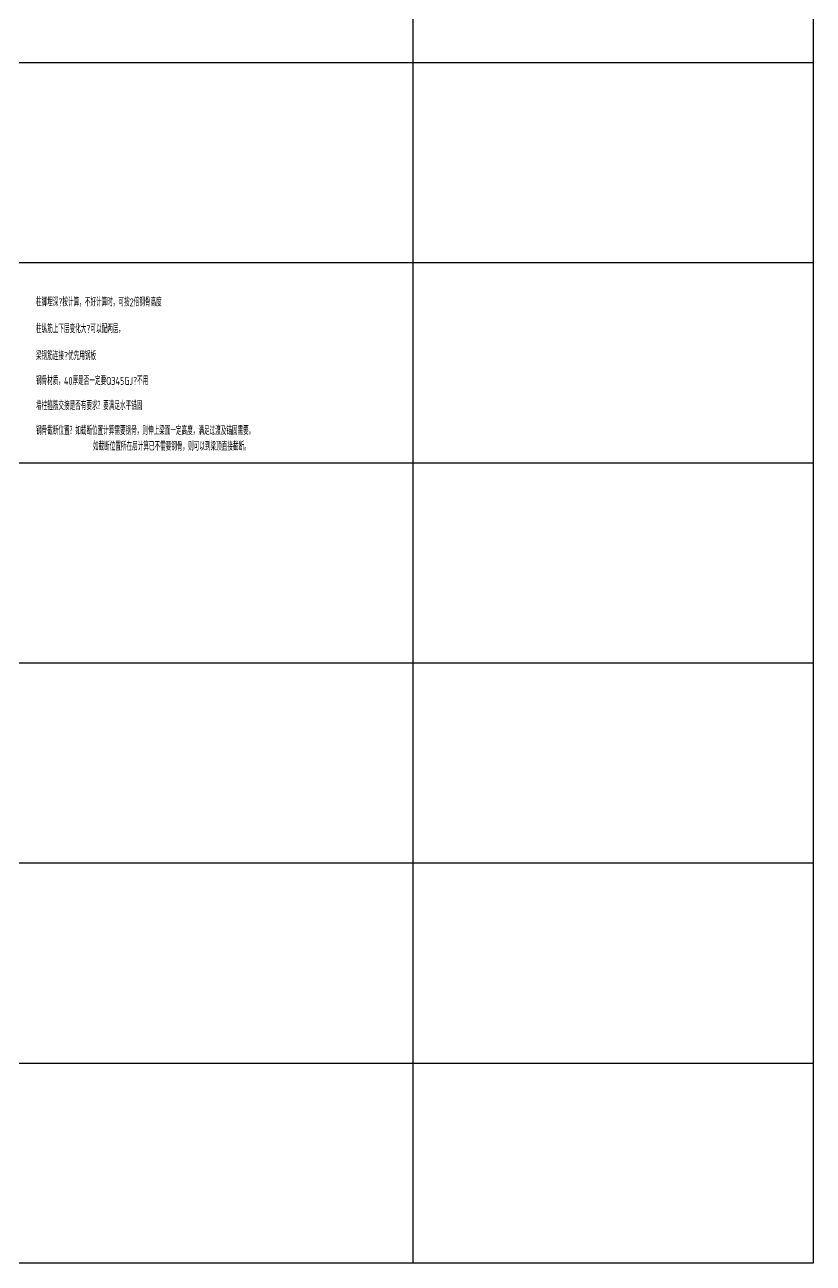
# Model space of a CAD drawing. Extents: x -469675 to 2400000, y -476501 to 2085364.
# Drawn here: x 598284 to 618000, y 345000 to 375942 of the extents above; entities that cross this region are included whole.
import ezdxf

# ---------------------------------------------------------------- set-up
doc = ezdxf.new("R2010")
doc.units = 0
doc.header["$LTSCALE"] = 1000
doc.header["$MEASUREMENT"] = 0
doc.layers.add('C-注释', color=30, linetype='CONTINUOUS', plot=False)
doc.styles.add('GBSTYLE', font='gbxwxt.shx', dxfattribs={"width": 0.7, "bigfont": 'gbhzfs.shx'})

msp = doc.modelspace()

# ---------------------------------------------------------------- linework, layer by layer
at = {"layer": 'C-注释', "ltscale": 0.25}
for p, q in [((608000, 345000), (608000, 400000)), ((580000, 375000), (618000, 375000)), ((580000, 370000), (618000, 370000)), ((580000, 365000), (618000, 365000)), ((580000, 360000), (618000, 360000)), ((580000, 355000), (618000, 355000)), ((580000, 350000), (618000, 350000))]:
    msp.add_line(p, q, dxfattribs=at)
msp.add_lwpolyline([(580000, 400000), (618000, 400000), (618000, 345000), (580000, 345000)], close=True, dxfattribs=at)

# ---------------------------------------------------------------- texts
at = {"layer": 'C-注释', "style": 'GBSTYLE', "width": 0.7}
for s, p in [('柱脚埋深?按计算，不好计算时，可按2倍钢骨高度', (598565.49, 368908.2419)), ('柱纵筋上下层变化大?可以配两层，', (598565.49, 368241.5802)), ('梁钢筋连接?优先用钢板', (598565.49, 367568.8027)), ('钢骨材质，40厚是否一定要Q345GJ?不用', (598565.49, 366944.9558)), ('墙柱箍筋交接是否有要求？要满足水平锚固', (598565.49, 366321.1088)), ('钢骨截断位置？如截断位置计算需要钢骨，则伸上梁面一定高度，满足过渡及锚固需要。', (598565.49, 365697.2618)), ('               如截断位置所在层计算已不需要钢骨，则可以到梁顶直接截断。', (598565.49, 365304.0515))]:
    msp.add_text(s, height=200, rotation=0.00000003, dxfattribs=at).set_placement(p)

doc.saveas('drawing.dxf')
